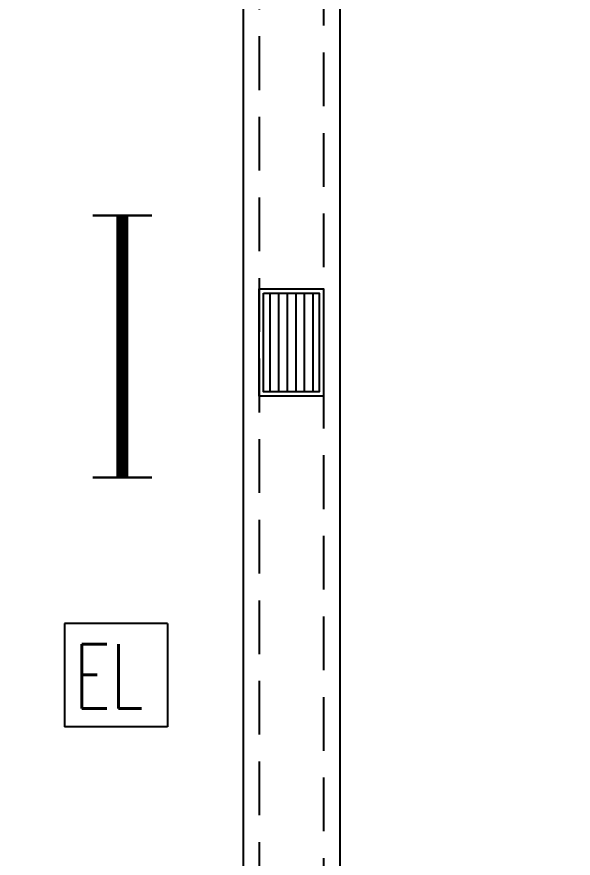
# Model space of a CAD drawing. Header units: inches. Extents: x 16928 to 514628, y -1471 to 241387.
# Drawn here: x 69510 to 72101, y 44785 to 48701 of the extents above; entities that cross this region are included whole.
import ezdxf

# ---------------------------------------------------------------- set-up
doc = ezdxf.new("R2010")
doc.units = ezdxf.units.IN
doc.header["$MEASUREMENT"] = 0
doc.linetypes.add('DASHED2', pattern=[0.375, 0.25, -0.125])
for name, color, linetype in [('drain', 8, 'Continuous'), ('dxt_text', 4, 'Continuous'), ('ELECT', 6, 'Continuous'), ('FITTING', 8, 'Continuous'), ('LW', 2, 'Continuous'), ('MSGRATING', 8, 'Continuous')]:
    doc.layers.add(name, color=color, linetype=linetype)
doc.styles.add('ROMANS', font='ROMANS', dxfattribs={"width": 0.7})

# ---------------------------------------------------------------- blocks, each defined once
blk = doc.blocks.new('1 X 8W EL')
at = {"layer": 'ELECT', "color": 6}
for p, q in [((-240, 240), (-240, -240)), ((240, 240), (-240, 240)), ((240, 240), (240, -240)), ((240, -240), (-240, -240))]:
    blk.add_line(p, q, dxfattribs=at)
at = {"layer": 'ELECT', "color": 6, "style": 'ROMANS', "width": 0.7}
blk.add_text('EL', height=300, dxfattribs=at).set_placement((-196.2, -155.6))
blk = doc.blocks.new('YBC 1X36')
at = {"layer": 'FITTING', "color": 3}
for points, const_width in [([(-610, 137.6), (-610, -137.6)], 10.9), ([(610, 137.6), (610, -137.6)], 10.9), ([(-610, 0), (610, 0)], 54.6)]:
    blk.add_lwpolyline(points, dxfattribs=dict(at, const_width=const_width))

msp = doc.modelspace()

# ---------------------------------------------------------------- linework, layer by layer
at = {"layer": 'drain', "linetype": 'DASHED2', "ltscale": 1000}
for points in [[(55863.6, 60410.5), (66938.6, 60410.5), (66938.6, 57910.5), (70938.6, 57910.5), (70938.6, 42460.5), (68938.6, 42460.5), (68938.6, 39485.5), (72438.6, 39485.5), (72438.6, 30960.5), (70938.6, 30960.5), (70938.6, 23960.5), (45988.6, 23960.5), (45988.6, 34410.5)], [(55863.6, 60110.5), (66638.6, 60110.5), (66638.6, 57610.5), (70638.6, 57610.5), (70638.6, 42760.5), (68638.6, 42760.5), (68638.6, 39185.5), (72138.6, 39185.5), (72138.6, 31260.5), (70638.6, 31260.5), (70638.6, 24260.5), (46288.6, 24260.5), (46288.6, 34110.5)]]:
    msp.add_lwpolyline(points, dxfattribs=at)
at = {"layer": 'LW'}
for p, q in [((71013.6, 57985.5), (71013.6, 42385.5)), ((70563.6, 57535.5), (70563.6, 42835.5))]:
    msp.add_line(p, q, dxfattribs=at)
at = {"layer": 'MSGRATING'}
for p, q in [((70688.6, 47415.5), (70688.6, 46955.5)), ((70728.6, 47415.5), (70728.6, 46955.5)), ((70768.6, 47415.5), (70768.6, 46955.5)), ((70808.6, 47415.5), (70808.6, 46955.5)), ((70848.6, 47415.5), (70848.6, 46955.5)), ((70888.6, 47415.5), (70888.6, 46955.5))]:
    msp.add_line(p, q, dxfattribs=at)
for points in [[(70638.6, 47435.5), (70938.6, 47435.5), (70938.6, 46935.5), (70638.6, 46935.5)], [(70658.6, 47415.5), (70918.6, 47415.5), (70918.6, 46955.5), (70658.6, 46955.5)]]:
    msp.add_lwpolyline(points, close=True, dxfattribs=at)

# ---------------------------------------------------------------- block references
at = {"layer": 'dxt_text', "rotation": 270}
msp.add_blockref('YBC 1X36', (70001.1, 47166.7), dxfattribs=at)
at = {"layer": 'dxt_text'}
msp.add_blockref('1 X 8W EL', (69972.1, 45637.4), dxfattribs=at)

doc.saveas('drawing.dxf')
